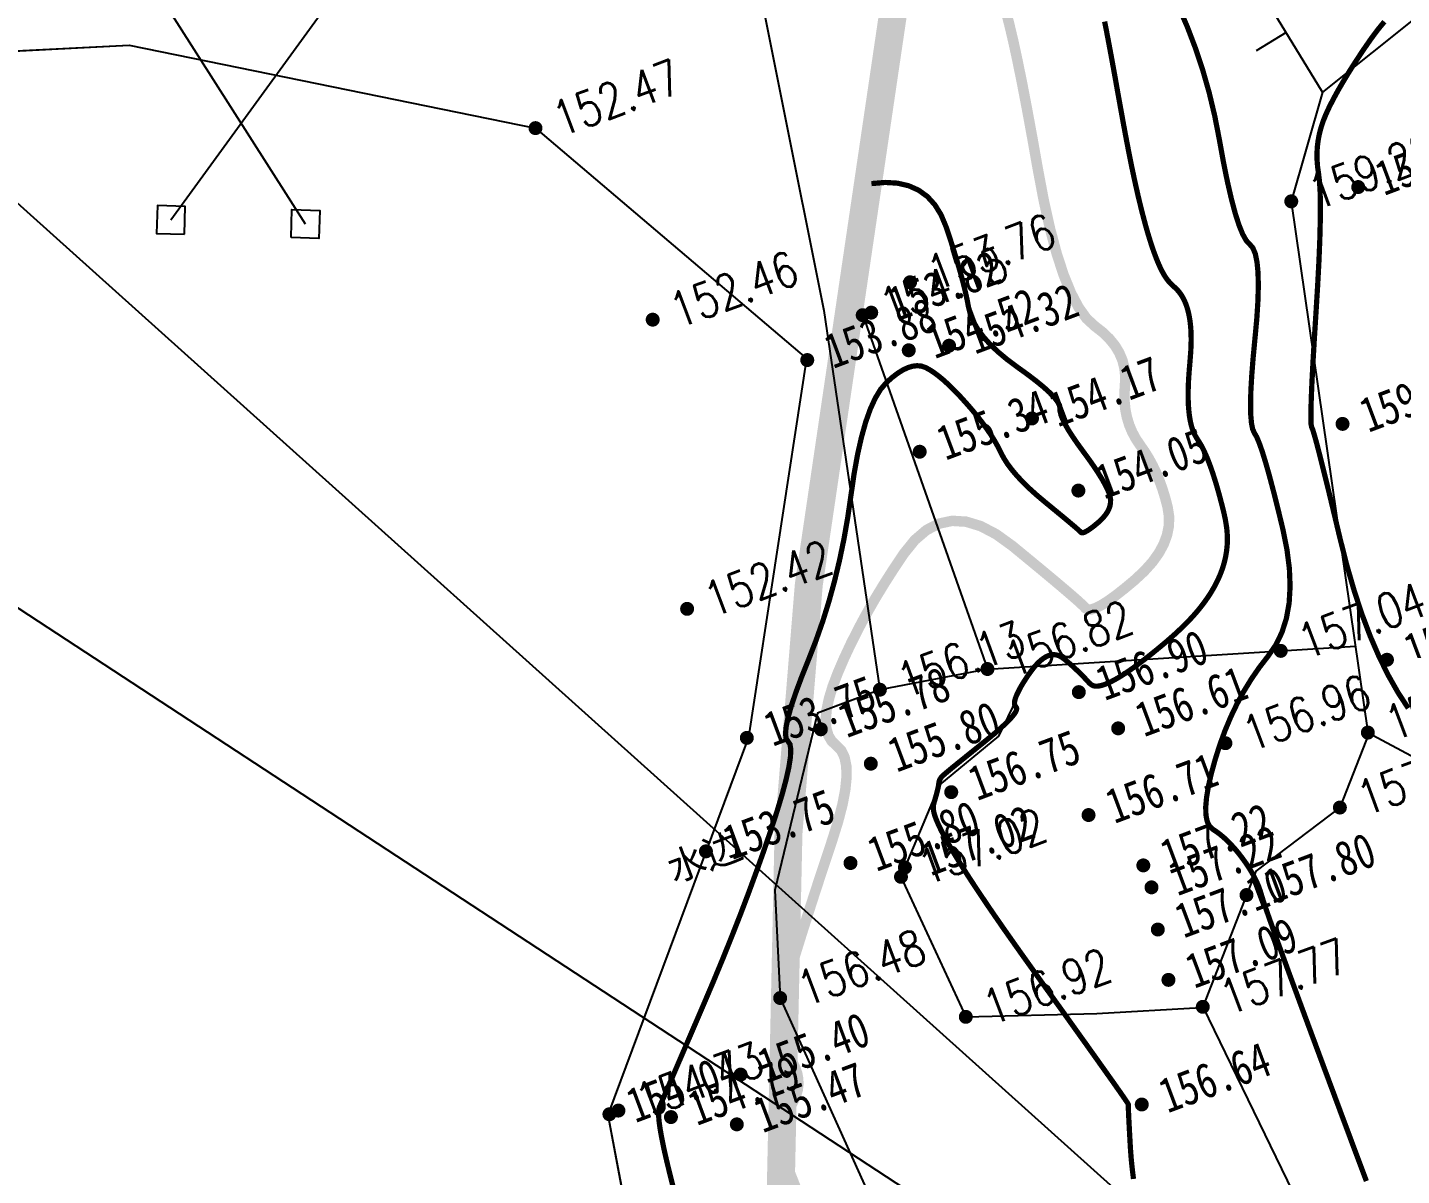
# Model space of a CAD drawing. Header units: millimetres. Extents: x -1471591 to 944464, y -468930 to 547002.
# Drawn here: x 470109 to 509512, y -77933 to -45010 of the extents above; entities that cross this region are included whole.
import ezdxf
from ezdxf.enums import TextEntityAlignment as Align

# ---------------------------------------------------------------- set-up
doc = ezdxf.new("R2010")
doc.units = ezdxf.units.MM
doc.header["$LTSCALE"] = 10
for name, color, linetype in [('00-wcf水库清淤线', 5, 'Continuous'), ('DMTZ', 252, 'Continuous'), ('GCD', 252, 'Continuous'), ('W-MOUNTING固定方式', 5, 'Continuous'), ('W-STEEL_FRAME钢架', 3, 'Continuous')]:
    doc.layers.add(name, color=color, linetype=linetype)
doc.styles.get("Standard").update_dxf_attribs({"font": 'simplex.shx', "width": 0.8, "bigfont": 'hztxt.shx'})
doc.styles.add('宋体', font='', dxfattribs={"height": 1.25, "bigfont": 'hztxt.shx'})
doc.styles.get('宋体').set_extended_font_data('SimSun')
doc.linetypes.add('X33', pattern='A,2,[150,symbolx.shx,S=1,R=0,X=0,Y=1],1e-11', length=2)
doc.linetypes.add('X34', pattern='A,2,[150,symbolx.shx,S=1,R=0,X=0,Y=0],1e-11', length=2)

# ---------------------------------------------------------------- blocks, each defined once
blk = doc.blocks.new('GC200')
at = {"layer": 'GCD', "const_width": 0.2, "flags": 128}
blk.add_lwpolyline([(-0.1, 0, 1), (0.1, 0, 1)], format="xyb", close=True, dxfattribs=at)
blk = doc.blocks.new('地形')
at = {"color": 0}
for p, q in [((-4.331, -83.317, 152.25), (4.494, -86.109, 152.25)), ((4.494, -86.109, 152.25), (14.572, -92.424, 152.25)), ((14.572, -92.424, 152.25), (19.54, -101.335, 152.25)), ((19.54, -101.335, 152.25), (14.17, -110.926, 152.25)), ((14.17, -110.926, 152.25), (6.597, -119.654, 152.25)), ((6.597, -119.654, 152.25), (4.518, -131.736, 152.25))]:
    blk.add_line(p, q, dxfattribs=at)
at = {"color": 0, "linetype": 'Continuous', "const_width": 0.15, "flags": 128}
for points in [[(26.307, -129.056), (26.307, -127.125), (26.31, -125.434), (26.314, -123.983), (26.32, -122.773), (26.328, -121.804), (26.338, -121.074), (26.349, -120.586), (26.362, -120.337), (26.372, -120.206), (26.374, -120.07), (26.369, -119.929), (26.355, -119.783), (26.334, -119.631), (26.305, -119.474), (26.268, -119.313), (26.223, -119.145), (26.173, -118.98), (26.118, -118.823), (26.06, -118.675), (25.999, -118.535), (25.934, -118.403), (25.865, -118.28), (25.792, -118.166), (25.715, -118.06), (25.659, -117.942), (25.646, -117.792), (25.677, -117.609), (25.751, -117.394), (25.869, -117.147), (26.03, -116.867), (26.235, -116.555), (26.484, -116.211), (26.759, -115.86), (27.043, -115.53), (27.335, -115.22), (27.637, -114.93), (27.948, -114.661), (28.268, -114.411), (28.597, -114.182), (28.935, -113.973), (29.26, -113.748), (29.553, -113.47), (29.813, -113.139), (30.04, -112.756), (30.233, -112.321), (30.394, -111.832), (30.521, -111.291), (30.616, -110.698), (30.687, -110.111), (30.745, -109.589), (30.79, -109.134), (30.822, -108.744), (30.841, -108.42), (30.846, -108.162), (30.839, -107.969), (30.818, -107.842), (30.809, -107.72), (30.838, -107.542), (30.903, -107.308), (31.006, -107.018), (31.145, -106.672), (31.322, -106.27), (31.536, -105.811), (31.786, -105.297), (32.035, -104.782), (32.241, -104.322), (32.404, -103.918), (32.526, -103.568), (32.605, -103.274), (32.642, -103.035), (32.636, -102.852), (32.589, -102.723), (32.532, -102.586), (32.5, -102.377), (32.493, -102.095), (32.51, -101.741), (32.552, -101.315), (32.618, -100.816), (32.709, -100.245), (32.825, -99.602), (32.938, -98.924), (33.022, -98.25), (33.076, -97.58), (33.101, -96.913), (33.097, -96.251), (33.063, -95.592)], [(32.184, -116.777), (32.066, -116.251), (31.977, -115.689), (31.917, -115.091), (31.886, -114.458), (31.884, -113.789), (31.912, -113.083), (31.968, -112.343), (32.053, -111.566), (32.146, -110.819), (32.226, -110.167), (32.291, -109.611), (32.343, -109.149), (32.382, -108.783), (32.406, -108.512), (32.417, -108.336), (32.414, -108.256), (32.426, -108.179), (32.48, -108.016), (32.576, -107.765), (32.714, -107.428), (32.894, -107.003), (33.117, -106.491), (33.382, -105.892), (33.689, -105.206), (33.999, -104.51), (34.273, -103.881), (34.51, -103.319), (34.71, -102.823), (34.874, -102.395), (35.002, -102.034), (35.093, -101.739), (35.148, -101.511), (35.19, -101.32), (35.244, -101.135), (35.308, -100.956), (35.384, -100.783), (35.472, -100.615), (35.57, -100.454), (35.68, -100.299), (35.801, -100.149), (35.94, -99.997), (36.104, -99.835), (36.293, -99.662), (36.506, -99.478), (36.744, -99.283), (37.006, -99.077), (37.293, -98.861), (37.605, -98.634), (37.915, -98.419), (38.193, -98.24), (38.442, -98.096)]]:
    blk.add_lwpolyline(points, dxfattribs=at)
at = {"color": 0, "linetype": 'Continuous', "flags": 128}
for points, elevation in [([(-36.083, -73.12), (-26.883, -76.328), (-18.439, -79.183), (-4.331, -83.317), (4.494, -86.109), (14.572, -92.424), (19.54, -101.335), (14.17, -110.926), (6.597, -119.654), (4.518, -131.736), (0.919, -143.381), (0.558, -149.323), (0.189, -178.385), (19.989, -199.882), (23.564, -205.859), (23.564, -205.859)], 304.72), ([(35.693, -97.4), (34.711, -97.588)], 152.25)]:
    blk.add_lwpolyline(points, dxfattribs=dict(at, elevation=elevation))
at = {"color": 0, "linetype": 'X34', "flags": 128}
for points, elevation in [([(22.479, -87.909), (20.486, -100.223), (18.178, -110.969), (16.811, -110.968)], 306.614), ([(48.378, -95.341), (36.068, -99.364), (34.135, -101.986), (30.853, -117.025), (35.395, -122.177), (36.111, -124.4), (40.522, -125.016)], 312.197), ([(21.275, -111.495), (18.178, -110.969), (16.266, -110.967), (13.338, -115.296), (12.402, -118.248), (13.144, -129.418), (15.96, -137.388), (18.494, -145.15), (18.881, -155.478), (21.863, -164.241), (22.916, -171.995), (22.046, -177.906), (27.223, -177.586), (28.164, -176.601)], 152.25)]:
    blk.add_lwpolyline(points, dxfattribs=dict(at, elevation=elevation))
at = {"color": 0, "linetype": 'Continuous'}
for points, const_width in [([(20.073, -126.659), (20.088, -126.597), (20.102, -126.537), (20.116, -126.478), (20.13, -126.421), (20.144, -126.366), (20.157, -126.312), (20.171, -126.259), (20.184, -126.208), (20.197, -126.159), (20.21, -126.111), (20.223, -126.065), (20.236, -126.02), (20.249, -125.976), (20.261, -125.933), (20.273, -125.891), (20.285, -125.85), (20.297, -125.811), (20.309, -125.772), (20.32, -125.735), (20.332, -125.698), (20.343, -125.662), (20.354, -125.626), (20.365, -125.592), (20.376, -125.557), (20.386, -125.524), (20.396, -125.491), (20.406, -125.458), (20.416, -125.426), (20.426, -125.395), (20.436, -125.365), (20.445, -125.335), (20.454, -125.305), (20.463, -125.276), (20.472, -125.248), (20.481, -125.221), (20.489, -125.194), (20.498, -125.167), (20.506, -125.142), (20.514, -125.116), (20.522, -125.092), (20.529, -125.068), (20.537, -125.045), (20.544, -125.022), (20.551, -125), (20.558, -124.978), (20.564, -124.957), (20.571, -124.937), (20.577, -124.917), (20.583, -124.898), (20.589, -124.88), (20.595, -124.862), (20.601, -124.845), (20.606, -124.828), (20.611, -124.812), (20.616, -124.797), (20.621, -124.782), (20.626, -124.768), (20.631, -124.754), (20.635, -124.741), (20.639, -124.729), (20.643, -124.717), (20.647, -124.706), (20.65, -124.695), (20.654, -124.685), (20.657, -124.676), (20.66, -124.667), (20.663, -124.659), (20.666, -124.651), (20.668, -124.644), (20.671, -124.638), (20.673, -124.632), (20.675, -124.627), (20.677, -124.623), (20.678, -124.619), (20.68, -124.616), (20.681, -124.612), (20.682, -124.608), (20.682, -124.603), (20.682, -124.597), (20.681, -124.59), (20.681, -124.582), (20.679, -124.574), (20.678, -124.564), (20.675, -124.553), (20.672, -124.54), (20.669, -124.525), (20.665, -124.507), (20.66, -124.486), (20.654, -124.464), (20.648, -124.439), (20.642, -124.412), (20.634, -124.382), (20.626, -124.35), (20.618, -124.316), (20.608, -124.279), (20.598, -124.241), (20.588, -124.199), (20.577, -124.156), (20.565, -124.11), (20.552, -124.062), (20.539, -124.012), (20.525, -123.959), (20.511, -123.904), (20.496, -123.846), (20.48, -123.787), (20.464, -123.725), (20.447, -123.66), (20.429, -123.594), (20.411, -123.525), (20.392, -123.453), (20.372, -123.38), (20.352, -123.304), (20.331, -123.225), (20.31, -123.145), (20.288, -123.062), (20.265, -122.976), (20.242, -122.889), (20.218, -122.799), (20.193, -122.707), (20.168, -122.612), (20.142, -122.515), (20.115, -122.416), (20.088, -122.315), (20.06, -122.211), (20.031, -122.105), (20.002, -121.996), (19.972, -121.886), (19.942, -121.772), (19.911, -121.657), (19.879, -121.539), (19.847, -121.419), (19.814, -121.297), (19.78, -121.172), (19.746, -121.045), (19.711, -120.916), (19.675, -120.784), (19.639, -120.65), (19.602, -120.514), (19.565, -120.375), (19.527, -120.235), (19.489, -120.095), (19.452, -119.955), (19.414, -119.815), (19.377, -119.675), (19.339, -119.535), (19.302, -119.394), (19.265, -119.254), (19.228, -119.114), (19.192, -118.977), (19.157, -118.842), (19.122, -118.708), (19.088, -118.577), (19.056, -118.448), (19.024, -118.322), (18.992, -118.197), (18.962, -118.074), (18.932, -117.954), (18.903, -117.836), (18.875, -117.719), (18.848, -117.605), (18.821, -117.493), (18.795, -117.383), (18.77, -117.276), (18.746, -117.17), (18.723, -117.067), (18.7, -116.965), (18.678, -116.866), (18.657, -116.769), (18.637, -116.674), (18.617, -116.581), (18.599, -116.49), (18.581, -116.402), (18.564, -116.315), (18.547, -116.231), (18.532, -116.148), (18.517, -116.068), (18.503, -115.99), (18.49, -115.914), (18.478, -115.84), (18.466, -115.769), (18.455, -115.699), (18.445, -115.632), (18.436, -115.566), (18.428, -115.503), (18.42, -115.442), (18.413, -115.383), (18.407, -115.326), (18.402, -115.272), (18.397, -115.219), (18.394, -115.169), (18.391, -115.12), (18.389, -115.074), (18.387, -115.03), (18.387, -114.988), (18.387, -114.948), (18.388, -114.91), (18.39, -114.875), (18.393, -114.841), (18.396, -114.81), (18.4, -114.78), (18.405, -114.753), (18.411, -114.728), (18.418, -114.705), (18.425, -114.684), (18.432, -114.664), (18.44, -114.645), (18.448, -114.627), (18.457, -114.61), (18.465, -114.595), (18.475, -114.58), (18.484, -114.567), (18.493, -114.554), (18.503, -114.542), (18.512, -114.529), (18.521, -114.517), (18.53, -114.505), (18.539, -114.493), (18.548, -114.482), (18.556, -114.47), (18.565, -114.459), (18.573, -114.447), (18.581, -114.436), (18.589, -114.425), (18.597, -114.414), (18.605, -114.404), (18.613, -114.393), (18.62, -114.383), (18.627, -114.373), (18.635, -114.363), (18.642, -114.353), (18.649, -114.343), (18.655, -114.334), (18.662, -114.324), (18.669, -114.315), (18.675, -114.306), (18.681, -114.297), (18.688, -114.288), (18.694, -114.28), (18.699, -114.271), (18.705, -114.263), (18.711, -114.255), (18.716, -114.247), (18.722, -114.239), (18.727, -114.231), (18.732, -114.224), (18.737, -114.216), (18.742, -114.209), (18.746, -114.202), (18.751, -114.195), (18.755, -114.188), (18.759, -114.182), (18.764, -114.175), (18.768, -114.169), (18.771, -114.163), (18.775, -114.157), (18.779, -114.151), (18.782, -114.145), (18.785, -114.14), (18.789, -114.134), (18.792, -114.129), (18.795, -114.124), (18.797, -114.119), (18.8, -114.115), (18.803, -114.11), (18.805, -114.106), (18.807, -114.101), (18.809, -114.097), (18.811, -114.093), (18.813, -114.089), (18.815, -114.086), (18.817, -114.082), (18.819, -114.078), (18.821, -114.075), (18.822, -114.071), (18.824, -114.068), (18.826, -114.065), (18.827, -114.061), (18.829, -114.058), (18.831, -114.055), (18.833, -114.052), (18.835, -114.049), (18.837, -114.045), (18.839, -114.042), (18.841, -114.039), (18.843, -114.036), (18.845, -114.033), (18.847, -114.03), (18.849, -114.027), (18.851, -114.024), (18.854, -114.021), (18.856, -114.018), (18.858, -114.015), (18.861, -114.013), (18.863, -114.01), (18.865, -114.007), (18.868, -114.004), (18.87, -114.001), (18.873, -113.999), (18.876, -113.996), (18.878, -113.993), (18.881, -113.99), (18.884, -113.988), (18.887, -113.985), (18.889, -113.983), (18.892, -113.98), (18.895, -113.977), (18.898, -113.975), (18.901, -113.972), (18.904, -113.97), (18.907, -113.967), (18.91, -113.965), (18.914, -113.963), (18.917, -113.96), (18.92, -113.958), (18.923, -113.956), (18.927, -113.953), (18.93, -113.951), (18.933, -113.949), (18.937, -113.946), (18.94, -113.944), (18.944, -113.942), (18.948, -113.94), (18.951, -113.938), (18.955, -113.936), (18.958, -113.934), (18.962, -113.932), (18.966, -113.929), (18.97, -113.927), (18.974, -113.925), (18.978, -113.924), (18.982, -113.922), (18.986, -113.92), (18.99, -113.918), (18.995, -113.915), (19, -113.913), (19.005, -113.911), (19.011, -113.909), (19.017, -113.906), (19.023, -113.904), (19.03, -113.901), (19.037, -113.898), (19.045, -113.895), (19.054, -113.892), (19.063, -113.889), (19.072, -113.885), (19.083, -113.881), (19.094, -113.877), (19.105, -113.873), (19.117, -113.869), (19.13, -113.864), (19.143, -113.86), (19.156, -113.855), (19.171, -113.85), (19.186, -113.845), (19.201, -113.839), (19.217, -113.834), (19.234, -113.828), (19.251, -113.822), (19.269, -113.816), (19.287, -113.809), (19.306, -113.803), (19.326, -113.796), (19.346, -113.789), (19.367, -113.782), (19.388, -113.775), (19.41, -113.768), (19.432, -113.76), (19.455, -113.752), (19.479, -113.744), (19.503, -113.736), (19.528, -113.728), (19.553, -113.719), (19.579, -113.711), (19.606, -113.702), (19.633, -113.693), (19.661, -113.683), (19.689, -113.674), (19.718, -113.664), (19.747, -113.655), (19.777, -113.645), (19.808, -113.634), (19.839, -113.624), (19.871, -113.614), (19.903, -113.603), (19.936, -113.592), (19.97, -113.581), (20.004, -113.57), (20.038, -113.558), (20.074, -113.546), (20.11, -113.535), (20.146, -113.523), (20.183, -113.51), (20.221, -113.498), (20.259, -113.486), (20.297, -113.473), (20.336, -113.46), (20.375, -113.447), (20.414, -113.434), (20.453, -113.421), (20.492, -113.408), (20.531, -113.395), (20.569, -113.382), (20.608, -113.369), (20.646, -113.356), (20.684, -113.343), (20.72, -113.33), (20.756, -113.318), (20.792, -113.305), (20.827, -113.293), (20.861, -113.281), (20.894, -113.268), (20.926, -113.256), (20.958, -113.244), (20.989, -113.232), (21.02, -113.221), (21.05, -113.209), (21.079, -113.198), (21.107, -113.186), (21.135, -113.175), (21.162, -113.164), (21.188, -113.153), (21.213, -113.142), (21.238, -113.131), (21.262, -113.121), (21.286, -113.11), (21.308, -113.1), (21.331, -113.089), (21.352, -113.079), (21.372, -113.069), (21.392, -113.059), (21.412, -113.049), (21.43, -113.04), (21.448, -113.03), (21.465, -113.021), (21.481, -113.011), (21.497, -113.002), (21.512, -112.993), (21.526, -112.984), (21.54, -112.975), (21.553, -112.966), (21.565, -112.958), (21.576, -112.949), (21.587, -112.941), (21.597, -112.933), (21.606, -112.924), (21.615, -112.916), (21.623, -112.908), (21.63, -112.901), (21.637, -112.893), (21.642, -112.885), (21.648, -112.878), (21.652, -112.871), (21.656, -112.863), (21.659, -112.856), (21.661, -112.849), (21.663, -112.843), (21.663, -112.836), (21.664, -112.829), (21.663, -112.823), (21.662, -112.816), (21.661, -112.81), (21.66, -112.803), (21.659, -112.797), (21.657, -112.79), (21.656, -112.784), (21.654, -112.777), (21.652, -112.77), (21.65, -112.763), (21.649, -112.757), (21.648, -112.749), (21.648, -112.742), (21.648, -112.735), (21.649, -112.727), (21.65, -112.719), (21.651, -112.711), (21.653, -112.703), (21.655, -112.694), (21.658, -112.686), (21.662, -112.677), (21.665, -112.668), (21.669, -112.659), (21.674, -112.65), (21.679, -112.64), (21.685, -112.63), (21.69, -112.621), (21.697, -112.611), (21.704, -112.6), (21.711, -112.59), (21.719, -112.579), (21.727, -112.569), (21.736, -112.558), (21.745, -112.547), (21.754, -112.535), (21.764, -112.524), (21.774, -112.512), (21.785, -112.5), (21.797, -112.488), (21.808, -112.476), (21.821, -112.464), (21.833, -112.451), (21.846, -112.439), (21.86, -112.426), (21.874, -112.412), (21.888, -112.399), (21.903, -112.386), (21.919, -112.372), (21.934, -112.358), (21.951, -112.344), (21.967, -112.33), (21.985, -112.316), (22.002, -112.301), (22.02, -112.286), (22.039, -112.272), (22.058, -112.256), (22.077, -112.241), (22.097, -112.226), (22.117, -112.21), (22.138, -112.194), (22.159, -112.178), (22.181, -112.162), (22.203, -112.146), (22.225, -112.129), (22.248, -112.112), (22.271, -112.096), (22.295, -112.079), (22.318, -112.063), (22.342, -112.047), (22.365, -112.03), (22.389, -112.015), (22.413, -111.999), (22.437, -111.983), (22.461, -111.968), (22.484, -111.953), (22.508, -111.939), (22.531, -111.925), (22.553, -111.912), (22.576, -111.9), (22.598, -111.888), (22.621, -111.876), (22.642, -111.865), (22.664, -111.854), (22.685, -111.844), (22.706, -111.834), (22.727, -111.825), (22.748, -111.817), (22.768, -111.809), (22.788, -111.801), (22.808, -111.794), (22.828, -111.788), (22.847, -111.782), (22.866, -111.776), (22.885, -111.771), (22.903, -111.767), (22.922, -111.763), (22.94, -111.759), (22.958, -111.757), (22.975, -111.754), (22.992, -111.752), (23.009, -111.751), (23.026, -111.75), (23.043, -111.75), (23.059, -111.75), (23.075, -111.751), (23.091, -111.752), (23.107, -111.753), (23.122, -111.756), (23.137, -111.758), (23.152, -111.762), (23.166, -111.765), (23.181, -111.77), (23.195, -111.774), (23.208, -111.78), (23.222, -111.785), (23.235, -111.792), (23.248, -111.799), (23.261, -111.806), (23.274, -111.814), (23.286, -111.822), (23.298, -111.831), (23.31, -111.84), (23.321, -111.85), (23.333, -111.861), (23.344, -111.872), (23.354, -111.883), (23.365, -111.895), (23.375, -111.908), (23.385, -111.921), (23.395, -111.934), (23.405, -111.948), (23.414, -111.961), (23.424, -111.976), (23.433, -111.99), (23.442, -112.005), (23.451, -112.019), (23.46, -112.035), (23.468, -112.05), (23.477, -112.065), (23.485, -112.08), (23.494, -112.095), (23.502, -112.111), (23.511, -112.126), (23.519, -112.141), (23.527, -112.156), (23.535, -112.171), (23.544, -112.187), (23.552, -112.202), (23.56, -112.217), (23.568, -112.232), (23.576, -112.247), (23.584, -112.262), (23.592, -112.277), (23.599, -112.292), (23.607, -112.307), (23.615, -112.322), (23.622, -112.338), (23.63, -112.353), (23.637, -112.368), (23.645, -112.383), (23.652, -112.398), (23.66, -112.413), (23.667, -112.428), (23.674, -112.443), (23.682, -112.458), (23.689, -112.473), (23.696, -112.487), (23.703, -112.502), (23.71, -112.517), (23.717, -112.532), (23.724, -112.547), (23.73, -112.562), (23.737, -112.577), (23.744, -112.592), (23.751, -112.607), (23.757, -112.622), (23.764, -112.636), (23.77, -112.651), (23.777, -112.666), (23.783, -112.681), (23.789, -112.696), (23.796, -112.71), (23.802, -112.725), (23.808, -112.74), (23.814, -112.755), (23.82, -112.77), (23.826, -112.784), (23.832, -112.799), (23.838, -112.814), (23.844, -112.828), (23.85, -112.843), (23.856, -112.858), (23.861, -112.873), (23.867, -112.887), (23.874, -112.901), (23.881, -112.915), (23.888, -112.929), (23.896, -112.942), (23.905, -112.954), (23.914, -112.967), (23.924, -112.979), (23.934, -112.991), (23.946, -113.002), (23.958, -113.012), (23.972, -113.022), (23.987, -113.031), (24.003, -113.039), (24.02, -113.047), (24.038, -113.054), (24.058, -113.06), (24.078, -113.066), (24.1, -113.071), (24.122, -113.075), (24.146, -113.079), (24.171, -113.082), (24.197, -113.084), (24.224, -113.085), (24.252, -113.086), (24.281, -113.087), (24.312, -113.086), (24.343, -113.085), (24.376, -113.084), (24.41, -113.081), (24.445, -113.078), (24.481, -113.075), (24.518, -113.07), (24.556, -113.065), (24.595, -113.06), (24.636, -113.053), (24.677, -113.047), (24.72, -113.039), (24.764, -113.031), (24.808, -113.022), (24.854, -113.012), (24.902, -113.002), (24.95, -112.991), (24.999, -112.979), (25.049, -112.967), (25.101, -112.954), (25.154, -112.94), (25.207, -112.926), (25.262, -112.911), (25.318, -112.895), (25.375, -112.879), (25.433, -112.862), (25.493, -112.844), (25.553, -112.826), (25.615, -112.807), (25.677, -112.787), (25.741, -112.767), (25.806, -112.746), (25.872, -112.724), (25.939, -112.702), (26.007, -112.679), (26.076, -112.655), (26.147, -112.631), (26.218, -112.606), (26.29, -112.581), (26.362, -112.555), (26.434, -112.528), (26.506, -112.501), (26.578, -112.473), (26.651, -112.445), (26.723, -112.416), (26.795, -112.386), (26.866, -112.356), (26.937, -112.326), (27.006, -112.295), (27.075, -112.264), (27.142, -112.232), (27.208, -112.2), (27.273, -112.168), (27.337, -112.135), (27.4, -112.102), (27.462, -112.068), (27.523, -112.034), (27.582, -111.999), (27.641, -111.964), (27.698, -111.928), (27.755, -111.892), (27.81, -111.856), (27.864, -111.819), (27.918, -111.782), (27.97, -111.744), (28.021, -111.706), (28.071, -111.667), (28.119, -111.628), (28.167, -111.589), (28.214, -111.549), (28.259, -111.509), (28.304, -111.468), (28.347, -111.427), (28.389, -111.385), (28.431, -111.343), (28.471, -111.301), (28.51, -111.258), (28.548, -111.215), (28.584, -111.171), (28.62, -111.127), (28.655, -111.082), (28.689, -111.037), (28.721, -110.992), (28.752, -110.946), (28.783, -110.899), (28.812, -110.853), (28.84, -110.805), (28.867, -110.758), (28.893, -110.71), (28.918, -110.661), (28.942, -110.612), (28.965, -110.563), (28.986, -110.513), (29.007, -110.463), (29.026, -110.412), (29.045, -110.361), (29.062, -110.309), (29.078, -110.257), (29.094, -110.205), (29.108, -110.152), (29.121, -110.099), (29.132, -110.045), (29.143, -109.991), (29.154, -109.937), (29.164, -109.884), (29.173, -109.83), (29.181, -109.776), (29.189, -109.723), (29.196, -109.669), (29.203, -109.616), (29.209, -109.563), (29.215, -109.51), (29.22, -109.458), (29.226, -109.407), (29.231, -109.356), (29.236, -109.306), (29.241, -109.256), (29.246, -109.207), (29.25, -109.158), (29.255, -109.11), (29.259, -109.063), (29.263, -109.016), (29.267, -108.97), (29.27, -108.924), (29.274, -108.879), (29.277, -108.834), (29.28, -108.79), (29.282, -108.747), (29.285, -108.704), (29.287, -108.661), (29.289, -108.62), (29.291, -108.578), (29.293, -108.538), (29.295, -108.498), (29.296, -108.458), (29.297, -108.419), (29.298, -108.381), (29.299, -108.343), (29.3, -108.306), (29.3, -108.269), (29.3, -108.233), (29.3, -108.198), (29.3, -108.163), (29.3, -108.128), (29.299, -108.094), (29.298, -108.061), (29.297, -108.029), (29.296, -107.996), (29.295, -107.965), (29.293, -107.934), (29.291, -107.903), (29.289, -107.874), (29.287, -107.844), (29.285, -107.816), (29.282, -107.787), (29.28, -107.76), (29.277, -107.733), (29.273, -107.706), (29.27, -107.681), (29.266, -107.655), (29.263, -107.631), (29.259, -107.606), (29.255, -107.583), (29.25, -107.56), (29.246, -107.537), (29.241, -107.515), (29.236, -107.494), (29.232, -107.472), (29.227, -107.451), (29.223, -107.429), (29.219, -107.408), (29.214, -107.387), (29.21, -107.365), (29.207, -107.344), (29.203, -107.323), (29.2, -107.301), (29.197, -107.279), (29.195, -107.256), (29.193, -107.233), (29.192, -107.209), (29.191, -107.185), (29.191, -107.161), (29.191, -107.136), (29.192, -107.11), (29.193, -107.085), (29.194, -107.058), (29.196, -107.031), (29.199, -107.004), (29.202, -106.977), (29.205, -106.949), (29.209, -106.92), (29.213, -106.891), (29.218, -106.862), (29.223, -106.832), (29.229, -106.801), (29.235, -106.771), (29.241, -106.739), (29.248, -106.708), (29.256, -106.676), (29.264, -106.643), (29.272, -106.61), (29.281, -106.576), (29.291, -106.543), (29.3, -106.508), (29.311, -106.473), (29.321, -106.438), (29.333, -106.402), (29.344, -106.366), (29.356, -106.33), (29.369, -106.292), (29.382, -106.255), (29.395, -106.217), (29.409, -106.179), (29.424, -106.14), (29.439, -106.1), (29.454, -106.061), (29.47, -106.021), (29.486, -105.98), (29.503, -105.939), (29.52, -105.897), (29.538, -105.855), (29.556, -105.813), (29.574, -105.77), (29.593, -105.727), (29.613, -105.683), (29.633, -105.639), (29.653, -105.594), (29.674, -105.549), (29.695, -105.503), (29.717, -105.457), (29.739, -105.411), (29.761, -105.365), (29.783, -105.318), (29.805, -105.272), (29.826, -105.226), (29.848, -105.179), (29.869, -105.133), (29.891, -105.087), (29.912, -105.04), (29.933, -104.995), (29.952, -104.949), (29.972, -104.904), (29.991, -104.86), (30.009, -104.816), (30.026, -104.772), (30.043, -104.729), (30.059, -104.686), (30.075, -104.643), (30.09, -104.601), (30.105, -104.56), (30.119, -104.518), (30.132, -104.477), (30.145, -104.437), (30.157, -104.397), (30.168, -104.358), (30.179, -104.318), (30.189, -104.28), (30.199, -104.241), (30.208, -104.203), (30.217, -104.166), (30.224, -104.129), (30.232, -104.092), (30.238, -104.056), (30.244, -104.02), (30.25, -103.985), (30.255, -103.949), (30.259, -103.915), (30.263, -103.881), (30.266, -103.847), (30.268, -103.813), (30.27, -103.781), (30.271, -103.748), (30.272, -103.716), (30.272, -103.684), (30.271, -103.653), (30.27, -103.622), (30.268, -103.591), (30.266, -103.561), (30.263, -103.532), (30.259, -103.502), (30.255, -103.474), (30.25, -103.445), (30.245, -103.417), (30.239, -103.39), (30.232, -103.362), (30.225, -103.336), (30.217, -103.309), (30.209, -103.283), (30.2, -103.258), (30.19, -103.233), (30.18, -103.208), (30.169, -103.184), (30.158, -103.16), (30.146, -103.136), (30.134, -103.113), (30.121, -103.088), (30.109, -103.063), (30.097, -103.037), (30.085, -103.011), (30.072, -102.983), (30.06, -102.955), (30.048, -102.926), (30.036, -102.896), (30.025, -102.863), (30.015, -102.829), (30.005, -102.793), (29.996, -102.755), (29.987, -102.715), (29.979, -102.673), (29.972, -102.629), (29.966, -102.583), (29.96, -102.536), (29.955, -102.486), (29.95, -102.434), (29.946, -102.381), (29.943, -102.325), (29.94, -102.268), (29.939, -102.208), (29.937, -102.147), (29.937, -102.084), (29.937, -102.018), (29.937, -101.951), (29.939, -101.882), (29.941, -101.811), (29.944, -101.738), (29.947, -101.663), (29.951, -101.587), (29.956, -101.508), (29.961, -101.427), (29.967, -101.344), (29.974, -101.26), (29.981, -101.173), (29.989, -101.085), (29.998, -100.995), (30.007, -100.902), (30.017, -100.808), (30.027, -100.712), (30.039, -100.614), (30.051, -100.513), (30.063, -100.411), (30.076, -100.307), (30.09, -100.202), (30.105, -100.094), (30.12, -99.984), (30.136, -99.872), (30.152, -99.759), (30.17, -99.643), (30.187, -99.526), (30.206, -99.406), (30.225, -99.285), (30.245, -99.161), (30.265, -99.036), (30.287, -98.909), (30.308, -98.78), (30.331, -98.649), (30.354, -98.516), (30.378, -98.381), (30.402, -98.244), (30.427, -98.106), (30.452, -97.968), (30.477, -97.83), (30.502, -97.692), (30.527, -97.554), (30.552, -97.416), (30.577, -97.278), (30.603, -97.14), (30.628, -97.003), (30.653, -96.868), (30.677, -96.734), (30.701, -96.603), (30.724, -96.473), (30.747, -96.346), (30.769, -96.22), (30.791, -96.096), (30.812, -95.974), (30.833, -95.854), (30.853, -95.736), (30.873, -95.62), (30.892, -95.505), (30.911, -95.393), (30.929, -95.282)], 0.15), ([(10.916, -123.57), (10.906, -123.013), (10.923, -122.605), (10.968, -122.344), (11.03, -122.163), (11.102, -121.99), (11.183, -121.826), (11.273, -121.671), (11.373, -121.526), (11.482, -121.389), (11.601, -121.262), (11.729, -121.143), (11.85, -121.024), (11.948, -120.894), (12.022, -120.753), (12.073, -120.602), (12.101, -120.441), (12.105, -120.268), (12.087, -120.085), (12.044, -119.892), (12.01, -119.685), (12.014, -119.46), (12.057, -119.217), (12.139, -118.957), (12.26, -118.679), (12.42, -118.384), (12.618, -118.072), (12.855, -117.742), (13.119, -117.395), (13.398, -117.033), (13.692, -116.655), (14.001, -116.262), (14.325, -115.853), (14.664, -115.428), (15.018, -114.988), (15.386, -114.532), (15.732, -114.087), (16.018, -113.68), (16.242, -113.311), (16.405, -112.98), (16.508, -112.687), (16.55, -112.432), (16.531, -112.215), (16.452, -112.035), (16.367, -111.865), (16.334, -111.673), (16.353, -111.462), (16.423, -111.229), (16.544, -110.977), (16.717, -110.703), (16.941, -110.409), (17.217, -110.095), (17.527, -109.771), (17.855, -109.449), (18.2, -109.129), (18.562, -108.811), (18.942, -108.495), (19.339, -108.181), (19.754, -107.869), (20.186, -107.558), (20.618, -107.301), (21.034, -107.149), (21.434, -107.102), (21.817, -107.16), (22.183, -107.323), (22.533, -107.591), (22.866, -107.964), (23.183, -108.441), (23.473, -108.943), (23.729, -109.387), (23.949, -109.774), (24.134, -110.103), (24.284, -110.375), (24.399, -110.589), (24.478, -110.747), (24.522, -110.847), (24.57, -110.905), (24.662, -110.937), (24.796, -110.944), (24.974, -110.924), (25.195, -110.879), (25.459, -110.808), (25.766, -110.71), (26.116, -110.587), (26.467, -110.443), (26.776, -110.282), (27.042, -110.104), (27.266, -109.909), (27.448, -109.697), (27.588, -109.469), (27.685, -109.223), (27.74, -108.961), (27.768, -108.694), (27.784, -108.433), (27.788, -108.18), (27.779, -107.933), (27.759, -107.693), (27.727, -107.461), (27.682, -107.234), (27.625, -107.015), (27.574, -106.799), (27.544, -106.581), (27.536, -106.362), (27.55, -106.142), (27.585, -105.92), (27.643, -105.697), (27.722, -105.473), (27.824, -105.247), (27.919, -105.02), (27.979, -104.79), (28.003, -104.558), (27.994, -104.324), (27.949, -104.087), (27.869, -103.848), (27.754, -103.607), (27.604, -103.363), (27.459, -103.075), (27.357, -102.697), (27.298, -102.232), (27.282, -101.679), (27.309, -101.037), (27.38, -100.307), (27.494, -99.489), (27.651, -98.582), (27.819, -97.674), (27.966, -96.85), (28.092, -96.111), (28.196, -95.457), (28.279, -94.886), (28.34, -94.401), (28.381, -93.999)], 0.3), ([(7.614, -122.368), (7.664, -121.924), (7.713, -121.51), (7.762, -121.145), (7.812, -120.828), (7.861, -120.559), (7.911, -120.338), (7.961, -120.166), (8.011, -120.042), (8.061, -119.966), (8.14, -119.884), (8.275, -119.744), (8.467, -119.544), (8.716, -119.285), (9.021, -118.966), (9.383, -118.589), (9.802, -118.152), (10.277, -117.656), (10.774, -117.133), (11.256, -116.616), (11.723, -116.105), (12.176, -115.601), (12.614, -115.102), (13.038, -114.609), (13.448, -114.122), (13.843, -113.642), (14.203, -113.189), (14.509, -112.787), (14.759, -112.436), (14.955, -112.135), (15.097, -111.884), (15.183, -111.684), (15.215, -111.535), (15.192, -111.436), (15.169, -111.34), (15.202, -111.201), (15.29, -111.018), (15.434, -110.79), (15.633, -110.519), (15.888, -110.205), (16.199, -109.846), (16.565, -109.444), (16.953, -109.01), (17.33, -108.558), (17.696, -108.087), (18.051, -107.597), (18.394, -107.089), (18.727, -106.562), (19.048, -106.016), (19.358, -105.452), (19.657, -104.908), (19.944, -104.425), (20.221, -104.002), (20.486, -103.639), (20.74, -103.336), (20.983, -103.093), (21.215, -102.91), (21.435, -102.788), (21.642, -102.707), (21.833, -102.649), (22.007, -102.613), (22.166, -102.6), (22.309, -102.609), (22.435, -102.641), (22.546, -102.695), (22.64, -102.772), (22.727, -102.871), (22.815, -102.99), (22.905, -103.129), (22.996, -103.288), (23.088, -103.467), (23.181, -103.667), (23.276, -103.886), (23.372, -104.126), (23.464, -104.371), (23.545, -104.606), (23.615, -104.832), (23.675, -105.047), (23.724, -105.252), (23.763, -105.448), (23.792, -105.633), (23.81, -105.809), (23.832, -105.985), (23.871, -106.175), (23.93, -106.377), (24.006, -106.592), (24.1, -106.819), (24.212, -107.059), (24.343, -107.311), (24.492, -107.576), (24.64, -107.832), (24.77, -108.057), (24.882, -108.251), (24.974, -108.415), (25.049, -108.548), (25.105, -108.65), (25.142, -108.721), (25.16, -108.762), (25.178, -108.782), (25.21, -108.794), (25.258, -108.796), (25.321, -108.789), (25.399, -108.773), (25.493, -108.748), (25.602, -108.714), (25.726, -108.67), (25.851, -108.619), (25.96, -108.561), (26.055, -108.498), (26.134, -108.429), (26.199, -108.354), (26.248, -108.273), (26.283, -108.186), (26.302, -108.093), (26.309, -107.985), (26.303, -107.856), (26.286, -107.703), (26.258, -107.528), (26.218, -107.33), (26.167, -107.11), (26.104, -106.867), (26.029, -106.602), (25.956, -106.338), (25.897, -106.1), (25.852, -105.889), (25.822, -105.704), (25.805, -105.544), (25.803, -105.411), (25.816, -105.304), (25.842, -105.223), (25.861, -105.139), (25.847, -105.025), (25.803, -104.879), (25.727, -104.702), (25.621, -104.494), (25.482, -104.255), (25.313, -103.985), (25.112, -103.684), (24.912, -103.373), (24.744, -103.077), (24.607, -102.794), (24.503, -102.525), (24.43, -102.27), (24.389, -102.028), (24.381, -101.799), (24.404, -101.585), (24.441, -101.365), (24.475, -101.124), (24.506, -100.859), (24.533, -100.572), (24.557, -100.262), (24.577, -99.93), (24.595, -99.575), (24.608, -99.197), (24.594, -98.827), (24.528, -98.495), (24.41, -98.2), (24.24, -97.943), (24.017, -97.723), (23.743, -97.541), (23.417, -97.397), (23.038, -97.29)], 0.15)]:
    blk.add_lwpolyline(points, dxfattribs=dict(at, const_width=const_width))
at = {"color": 0, "linetype": 'Continuous', "flags": 128}
blk.add_lwpolyline([(36.068, -99.364), (34.722, -92.322)], dxfattribs=at)
at = {"color": 0, "linetype": 'X33', "elevation": 306.398, "flags": 128}
blk.add_lwpolyline([(21.481, -100.736), (21.275, -111.495), (31.387, -114.581)], dxfattribs=at)
at = {"color": 0, "linetype": 'X34', "elevation": 309.261}
blk.add_lwpolyline([(22.219, -112.144), (20.897, -113.411), (18.826, -114.128), (16.864, -116.206), (17.198, -120.62), (20.754, -121.844), (23.614, -122.732)], dxfattribs=at)
at = {"layer": 'DMTZ', "linetype": 'X34', "elevation": 310.021, "flags": 128}
blk.add_lwpolyline([(30.903, -117.025), (29.349, -118.757), (26.449, -119.625), (23.664, -122.732), (25.748, -144.781), (26.415, -147.934), (28.57, -160.49), (28.445, -176.464), (39.621, -178.837)], dxfattribs=at)
at = {"color": 0}
ref = blk.add_blockref('GC200', (14.572, -92.424, 304.72), dxfattribs=at)
ref.add_attrib('height', '152.47', dxfattribs={"layer": 'GCD', "height": 1, "width": 0.8}).set_placement((15.172, -92.424, 304.72), align=Align.MIDDLE_LEFT)
ref = blk.add_blockref('GC200', (15.795, -98.747, 304.714), dxfattribs=at)
ref.add_attrib('height', '152.46', dxfattribs={"layer": 'GCD', "height": 1, "width": 0.8}).set_placement((16.395, -98.747, 304.714), align=Align.MIDDLE_LEFT)
ref = blk.add_blockref('GC200', (23.084, -100.329, 306.006), dxfattribs=at)
ref.add_attrib('height', '153.76', dxfattribs={"layer": 'GCD', "height": 1, "width": 0.8}).set_placement((23.684, -100.329, 306.006), align=Align.MIDDLE_LEFT)
ref = blk.add_blockref('GC200', (21.481, -100.736, 306.398), dxfattribs=at)
ref.add_attrib('height', '154.15', dxfattribs={"layer": 'GCD', "height": 1, "width": 0.8}).set_placement((22.081, -100.736, 306.398), align=Align.MIDDLE_LEFT)
ref = blk.add_blockref('GC200', (21.735, -100.754, 306.07), dxfattribs=at)
ref.add_attrib('height', '153.82', dxfattribs={"layer": 'GCD', "height": 1, "style": '宋体', "width": 0.8}).set_placement((22.335, -100.754, 306.07), align=Align.MIDDLE_LEFT)
ref = blk.add_blockref('GC200', (19.54, -101.385, 306.13), dxfattribs=at)
ref.add_attrib('height', '153.88', dxfattribs={"layer": 'GCD', "height": 1, "style": '宋体', "width": 0.8}).set_placement((20.14, -101.385, 306.13), align=Align.MIDDLE_LEFT)
ref = blk.add_blockref('GC200', (22.365, -102.142, 306.77), dxfattribs=at)
ref.add_attrib('height', '154.52', dxfattribs={"layer": 'GCD', "height": 1, "style": '宋体', "width": 0.8}).set_placement((22.965, -102.142, 306.77), align=Align.MIDDLE_LEFT)
ref = blk.add_blockref('GC200', (34.135, -101.986, 311.529), dxfattribs=at)
ref.add_attrib('height', '159.28', dxfattribs={"layer": 'GCD', "height": 1, "width": 0.8}).set_placement((34.735, -101.986, 311.529), align=Align.MIDDLE_LEFT)
ref = blk.add_blockref('GC200', (23.494, -102.425, 306.57), dxfattribs=at)
ref.add_attrib('height', '154.32', dxfattribs={"layer": 'GCD', "height": 1, "style": '宋体', "width": 0.8}).set_placement((24.094, -102.425, 306.57), align=Align.MIDDLE_LEFT)
ref = blk.add_blockref('GC200', (36.077, -102.275, 311.25), dxfattribs=at)
ref.add_attrib('height', '159', dxfattribs={"layer": 'GCD', "height": 1, "style": '宋体', "width": 0.8}).set_placement((36.677, -102.275, 311.25), align=Align.MIDDLE_LEFT)
at = {"color": 0, "linetype": 'Continuous'}
ref = blk.add_blockref('GC200', (21.639, -104.978, 307.59), dxfattribs=at)
ref.add_attrib('height', '155.34', dxfattribs={"layer": 'GCD', "linetype": 'Continuous', "height": 1, "style": '宋体', "width": 0.8}).set_placement((22.239, -104.978, 307.59), align=Align.MIDDLE_LEFT)
ref = blk.add_blockref('GC200', (24.99, -105.212, 306.42), dxfattribs=at)
ref.add_attrib('height', '154.17', dxfattribs={"layer": 'GCD', "linetype": 'Continuous', "height": 1, "style": '宋体', "width": 0.8}).set_placement((25.59, -105.212, 306.42), align=Align.MIDDLE_LEFT)
at = {"color": 0}
ref = blk.add_blockref('GC200', (13.813, -106.86, 304.67), dxfattribs=at)
ref.add_attrib('height', '152.42', dxfattribs={"layer": 'GCD', "height": 1, "width": 0.8}).set_placement((14.413, -106.86, 304.67), align=Align.MIDDLE_LEFT)
at = {"color": 0, "linetype": 'Continuous'}
ref = blk.add_blockref('GC200', (25.511, -107.615, 306.3), dxfattribs=at)
ref.add_attrib('height', '154.05', dxfattribs={"layer": 'GCD', "linetype": 'Continuous', "height": 1, "style": '宋体', "width": 0.8}).set_placement((26.111, -107.615, 306.3), align=Align.MIDDLE_LEFT)
ref = blk.add_blockref('GC200', (33.276, -108.479, 311.39), dxfattribs=at)
ref.add_attrib('height', '159.14', dxfattribs={"layer": 'GCD', "linetype": 'Continuous', "height": 1, "style": '宋体', "width": 0.8}).set_placement((33.876, -108.479, 311.39), align=Align.MIDDLE_LEFT)
ref = blk.add_blockref('GC200', (14.12, -110.926, 306), dxfattribs=at)
ref.add_attrib('height', '153.75', dxfattribs={"layer": 'GCD', "linetype": 'Continuous', "height": 1, "style": '宋体', "width": 0.8}).set_placement((14.72, -110.926, 306), align=Align.MIDDLE_LEFT)
at = {"color": 0}
ref = blk.add_blockref('GC200', (18.178, -110.969, 308.379), dxfattribs=at)
ref.add_attrib('height', '156.13', dxfattribs={"layer": 'GCD', "height": 1, "width": 0.8}).set_placement((18.778, -110.969, 308.379), align=Align.MIDDLE_LEFT)
at = {"color": 0, "linetype": 'Continuous'}
ref = blk.add_blockref('GC200', (16.195, -111.439, 308.03), dxfattribs=at)
ref.add_attrib('height', '155.78', dxfattribs={"layer": 'GCD', "linetype": 'Continuous', "height": 1, "style": '宋体', "width": 0.8}).set_placement((16.795, -111.439, 308.03), align=Align.MIDDLE_LEFT)
at = {"color": 0}
ref = blk.add_blockref('GC200', (21.275, -111.495, 309.073), dxfattribs=at)
ref.add_attrib('height', '156.82', dxfattribs={"layer": 'GCD', "height": 1, "width": 0.8}).set_placement((21.875, -111.495, 309.073), align=Align.MIDDLE_LEFT)
at = {"color": 0, "linetype": 'Continuous'}
ref = blk.add_blockref('GC200', (17.191, -112.866, 308.05), dxfattribs=at)
ref.add_attrib('height', '155.80', dxfattribs={"layer": 'GCD', "linetype": 'Continuous', "height": 1, "style": '宋体', "width": 0.8}).set_placement((17.791, -112.866, 308.05), align=Align.MIDDLE_LEFT)
ref = blk.add_blockref('GC200', (23.497, -113.033, 309.15), dxfattribs=at)
ref.add_attrib('height', '156.90', dxfattribs={"layer": 'GCD', "linetype": 'Continuous', "height": 1, "style": '宋体', "width": 0.8}).set_placement((24.097, -113.033, 309.15), align=Align.MIDDLE_LEFT)
ref = blk.add_blockref('GC200', (11.882, -113.563, 306), dxfattribs=at)
ref.add_attrib('height', '153.75', dxfattribs={"layer": 'GCD', "linetype": 'Continuous', "height": 1, "style": '宋体', "width": 0.8}).set_placement((12.482, -113.563, 306), align=Align.MIDDLE_LEFT)
at = {"color": 0}
ref = blk.add_blockref('GC200', (29.335, -113.955, 309.291), dxfattribs=at)
ref.add_attrib('height', '157.04', dxfattribs={"layer": 'GCD', "height": 1, "width": 0.8}).set_placement((29.935, -113.955, 309.291), align=Align.MIDDLE_LEFT)
at = {"color": 0, "linetype": 'Continuous'}
ref = blk.add_blockref('GC200', (19.065, -114.438, 309), dxfattribs=at)
ref.add_attrib('height', '156.75', dxfattribs={"layer": 'GCD', "linetype": 'Continuous', "height": 1, "style": '宋体', "width": 0.8}).set_placement((19.665, -114.438, 309), align=Align.MIDDLE_LEFT)
ref = blk.add_blockref('GC200', (24.19, -114.402, 308.86), dxfattribs=at)
ref.add_attrib('height', '156.61', dxfattribs={"layer": 'GCD', "linetype": 'Continuous', "height": 1, "style": '宋体', "width": 0.8}).set_placement((24.79, -114.402, 308.86), align=Align.MIDDLE_LEFT)
ref = blk.add_blockref('GC200', (15.647, -115.33, 308.05), dxfattribs=at)
ref.add_attrib('height', '155.80', dxfattribs={"layer": 'GCD', "linetype": 'Continuous', "height": 1, "style": '宋体', "width": 0.8}).set_placement((16.247, -115.33, 308.05), align=Align.MIDDLE_LEFT)
ref = blk.add_blockref('GC200', (32.099, -115.261, 311.18), dxfattribs=at)
ref.add_attrib('height', '158.93', dxfattribs={"layer": 'GCD', "linetype": 'Continuous', "height": 1, "style": '宋体', "width": 0.8}).set_placement((32.699, -115.261, 311.18), align=Align.MIDDLE_LEFT)
at = {"layer": 'GCD'}
ref = blk.add_blockref('GC200', (26.921, -115.878, 309.211), dxfattribs=at)
ref.add_attrib('height', '156.96', dxfattribs={"height": 1, "width": 0.8}).set_placement((27.521, -115.878, 309.211), align=Align.MIDDLE_LEFT)
ref = blk.add_blockref('GC200', (16.864, -116.206, 309.273), dxfattribs=at)
ref.add_attrib('height', '157.02', dxfattribs={"height": 1, "width": 0.8}).set_placement((17.464, -116.206, 309.273), align=Align.MIDDLE_LEFT)
at = {"layer": 'GCD', "linetype": 'Continuous'}
ref = blk.add_blockref('GC200', (17.064, -115.994, 309.27), dxfattribs=at)
ref.add_attrib('height', '157.02', dxfattribs={"linetype": 'Continuous', "height": 1, "style": '宋体', "width": 0.8}).set_placement((17.664, -115.994, 309.27), align=Align.MIDDLE_LEFT)
ref = blk.add_blockref('GC200', (22.523, -116.433, 308.96), dxfattribs=at)
ref.add_attrib('height', '156.71', dxfattribs={"linetype": 'Continuous', "height": 1, "style": '宋体', "width": 0.8}).set_placement((23.123, -116.433, 308.96), align=Align.MIDDLE_LEFT)
at = {"layer": 'GCD'}
ref = blk.add_blockref('GC200', (30.853, -117.025, 311.45), dxfattribs=at)
ref.add_attrib('height', '159.20', dxfattribs={"height": 1, "width": 0.8}).set_placement((31.453, -117.025, 311.45), align=Align.MIDDLE_LEFT)
ref = blk.add_blockref('GC200', (12.402, -118.248, 308.73), dxfattribs=at)
ref.add_attrib('height', '156.48', dxfattribs={"height": 1, "width": 0.8}).set_placement((13.002, -118.248, 308.73), align=Align.MIDDLE_LEFT)
at = {"layer": 'GCD', "linetype": 'Continuous'}
ref = blk.add_blockref('GC200', (23.488, -118.336, 309.47), dxfattribs=at)
ref.add_attrib('height', '157.22', dxfattribs={"linetype": 'Continuous', "height": 1, "style": '宋体', "width": 0.8}).set_placement((24.088, -118.336, 309.47), align=Align.MIDDLE_LEFT)
ref = blk.add_blockref('GC200', (23.487, -119.008, 309.47), dxfattribs=at)
ref.add_attrib('height', '157.22', dxfattribs={"linetype": 'Continuous', "height": 1, "style": '宋体', "width": 0.8}).set_placement((24.087, -119.008, 309.47), align=Align.MIDDLE_LEFT)
at = {"layer": 'GCD'}
ref = blk.add_blockref('GC200', (29.349, -118.757, 310.021), dxfattribs=at)
ref.add_attrib('height', '157.77', dxfattribs={"height": 1, "width": 0.8}).set_placement((29.949, -118.757, 310.021), align=Align.MIDDLE_LEFT)
at = {"layer": 'GCD', "linetype": 'Continuous'}
ref = blk.add_blockref('GC200', (6.647, -119.654, 306.29), dxfattribs=at)
ref.add_attrib('height', '154.04', dxfattribs={"linetype": 'Continuous', "height": 1, "style": '宋体', "width": 0.8}).set_placement((7.247, -119.654, 306.29), align=Align.MIDDLE_LEFT)
at = {"layer": 'GCD'}
ref = blk.add_blockref('GC200', (6.926, -119.646, 306.982), dxfattribs=at)
ref.add_attrib('height', '154.73', dxfattribs={"height": 1, "width": 0.8}).set_placement((7.526, -119.646, 306.982), align=Align.MIDDLE_LEFT)
at = {"layer": 'GCD', "linetype": 'Continuous'}
ref = blk.add_blockref('GC200', (10.57, -119.907, 307.65), dxfattribs=at)
ref.add_attrib('height', '155.40', dxfattribs={"linetype": 'Continuous', "height": 1, "style": '宋体', "width": 0.8}).set_placement((11.17, -119.907, 307.65), align=Align.MIDDLE_LEFT)
ref = blk.add_blockref('GC200', (23.233, -120.204, 309.35), dxfattribs=at)
ref.add_attrib('height', '157.10', dxfattribs={"linetype": 'Continuous', "height": 1, "style": '宋体', "width": 0.8}).set_placement((23.833, -120.204, 309.35), align=Align.MIDDLE_LEFT)
ref = blk.add_blockref('GC200', (25.962, -120.169, 310.05), dxfattribs=at)
ref.add_attrib('height', '157.80', dxfattribs={"linetype": 'Continuous', "height": 1, "style": '宋体', "width": 0.8}).set_placement((26.562, -120.169, 310.05), align=Align.MIDDLE_LEFT)
ref = blk.add_blockref('GC200', (8.271, -120.349, 307.04), dxfattribs=at)
ref.add_attrib('height', '154.79', dxfattribs={"linetype": 'Continuous', "height": 1, "style": '宋体', "width": 0.8}).set_placement((8.871, -120.349, 307.04), align=Align.MIDDLE_LEFT)
at = {"layer": 'GCD'}
ref = blk.add_blockref('GC200', (17.198, -120.62, 309.168), dxfattribs=at)
ref.add_attrib('height', '156.92', dxfattribs={"height": 1, "width": 0.8}).set_placement((17.798, -120.62, 309.168), align=Align.MIDDLE_LEFT)
at = {"layer": 'GCD', "linetype": 'Continuous'}
ref = blk.add_blockref('GC200', (9.967, -121.206, 307.72), dxfattribs=at)
ref.add_attrib('height', '155.47', dxfattribs={"linetype": 'Continuous', "height": 1, "style": '宋体', "width": 0.8}).set_placement((10.567, -121.206, 307.72), align=Align.MIDDLE_LEFT)
ref = blk.add_blockref('GC200', (23.012, -121.663, 309.34), dxfattribs=at)
ref.add_attrib('height', '157.09', dxfattribs={"linetype": 'Continuous', "height": 1, "style": '宋体', "width": 0.8}).set_placement((23.612, -121.663, 309.34), align=Align.MIDDLE_LEFT)
at = {"layer": 'GCD'}
ref = blk.add_blockref('GC200', (23.664, -122.732, 310.017), dxfattribs=at)
ref.add_attrib('height', '157.77', dxfattribs={"height": 1, "width": 0.8}).set_placement((24.264, -122.732, 310.017), align=Align.MIDDLE_LEFT)
at = {"layer": 'GCD', "linetype": 'Continuous'}
ref = blk.add_blockref('GC200', (21.043, -124.742, 308.89), dxfattribs=at)
ref.add_attrib('height', '156.64', dxfattribs={"linetype": 'Continuous', "height": 1, "style": '宋体', "width": 0.8}).set_placement((21.643, -124.742, 308.89), align=Align.MIDDLE_LEFT)
at = {"color": 0, "linetype": 'Continuous', "style": '宋体'}
blk.add_text('水边', height=0.8, dxfattribs=at).set_placement((11.781, -113.681), align=Align.MIDDLE)
blk = doc.blocks.new('方案一块')
at = {"layer": 'W-MOUNTING固定方式'}
for p, q in [((31642.7, -8264.1), (24611, 2063.1)), ((27783.3, -8264.1), (34815, 2063.1))]:
    blk.add_line(p, q, dxfattribs=at)
for points in [[(28183.3, -8664.1), (28183.3, -7864.1), (27383.3, -7864.1), (27383.3, -8664.1)], [(31242.7, -8664.1), (31242.7, -7864.1), (32042.7, -7864.1), (32042.7, -8664.1)]]:
    blk.add_lwpolyline(points, close=True, dxfattribs=at)

msp = doc.modelspace()

# ---------------------------------------------------------------- linework, layer by layer
at = {"color": 6, "flags": 128}
for points in [[(517459, -92847.4), (435268.5, -39016.4)], [(517459, -92847.4), (458323, -39715)]]:
    msp.add_lwpolyline(points, dxfattribs=at)
at = {"layer": '00-wcf水库清淤线', "color": 1, "const_width": 800, "flags": 128}
msp.add_lwpolyline([(473649.5, 91507.7), (479658.8, 65057.5), (482764.9, 53923.8), (493821.3, 19320.5), (492975.6, 6644.9), (493036, -397.5), (494826.5, -22820.5), (495452, -41075), (492514.2, -60991.9), (491932.5, -68107.8), (491625, -82220.5), (491690, -91972.3), (493065.7, -100397.6), (497292.2, -116756), (497895.2, -119246.5), (496678, -123130.6)], dxfattribs=at)

# ---------------------------------------------------------------- block references
at = {"xscale": 1000, "yscale": 1000, "zscale": 1000, "rotation": 20.51376453450802}
msp.add_blockref('地形', (438640.4, 33561.1, -152250), dxfattribs=at)
at = {"layer": 'W-STEEL_FRAME钢架', "rotation": 358.2642954048055}
msp.add_blockref('方案一块', (446700.7, -41426.8), dxfattribs=at)

doc.saveas('drawing.dxf')
